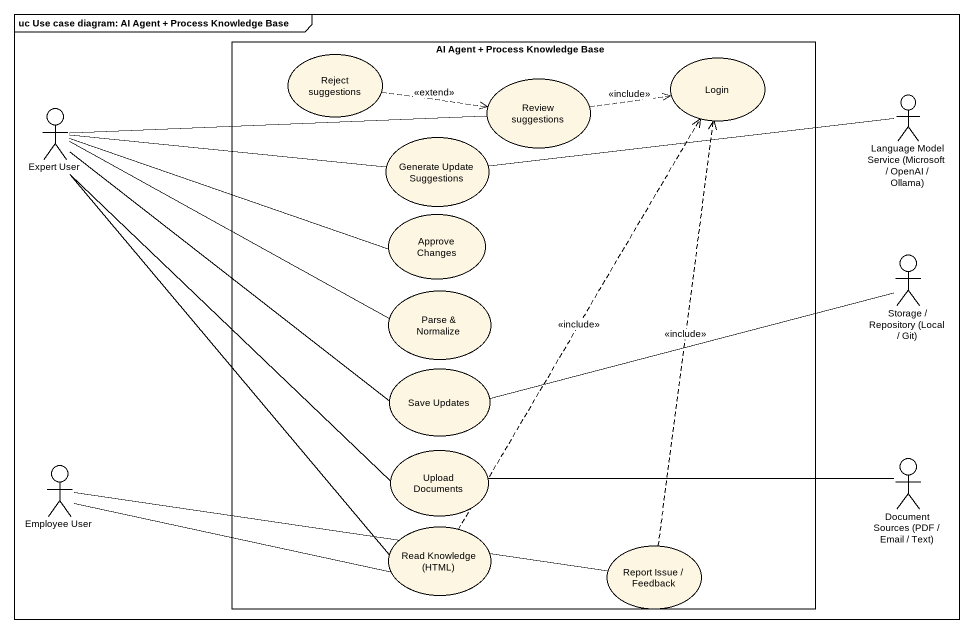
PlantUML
@startuml
mainframe uc Use case diagram: AI Agent + Process Knowledge Base
rectangle "AI Agent + Process Knowledge Base" as AI_Agent_Process_Knowledge {
  usecase "Reject suggestions" as Reject_suggestions
  usecase "Review suggestions" as Review_suggestions
  usecase Login
  usecase "Generate Update Suggestions" as Generate_Update_Suggestions
  usecase "Approve Changes" as Approve_Changes
  usecase "Parse & Normalize" as Parse_Normalize
  usecase "Save Updates" as Save_Updates
  usecase "Upload Documents" as Upload_Documents
  usecase "Read Knowledge (HTML)" as Read_Knowledge_HTML
  usecase "Report Issue / Feedback" as Report_Issue_Feedback
}
actor "Expert User" as Expert_User
actor "Language Model Service (Microsoft / OpenAI / Ollama)" as Language_Model_Service
actor "Storage / Repository (Local / Git)" as Storage_Repository_Local_Git
actor "Employee User" as Employee_User
actor "Document Sources (PDF / Email / Text)" as Document_Sources_PDF_Email
Reject_suggestions .right.> Review_suggestions : <<extend>>
Review_suggestions .right.> Login : <<include>>
Expert_User -right- Review_suggestions
Expert_User -right- Generate_Update_Suggestions
Expert_User -right- Approve_Changes
Expert_User -right- Parse_Normalize
Expert_User -- Save_Updates
Expert_User -- Upload_Documents
Expert_User -- Read_Knowledge_HTML
Language_Model_Service -left- Generate_Update_Suggestions
Storage_Repository_Local_Git -left- Save_Updates
Employee_User -right- Read_Knowledge_HTML
Employee_User -right- Report_Issue_Feedback
Document_Sources_PDF_Email -left- Upload_Documents
Read_Knowledge_HTML .up.> Login : <<include>>
Report_Issue_Feedback .up.> Login : <<include>>
@enduml
